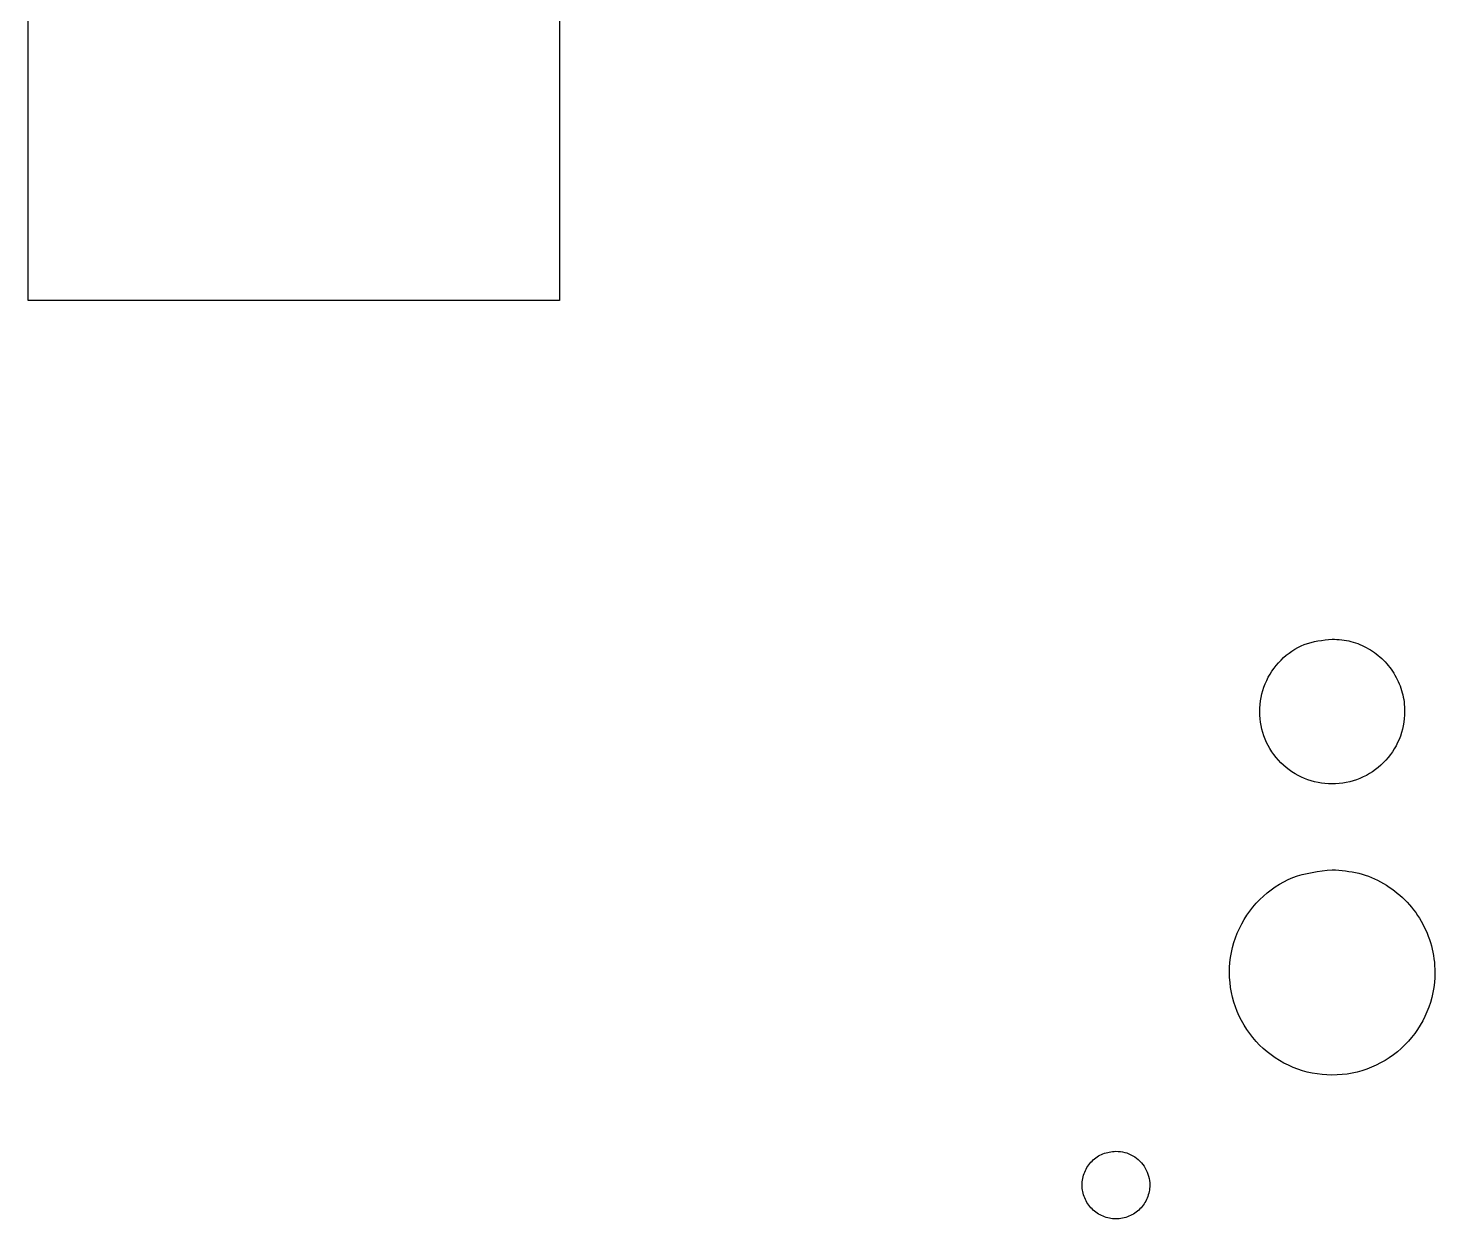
# Model space of a CAD drawing. Extents: x -2460 to 46339, y -15816 to 2995.
# Drawn here: x -1790 to 3800, y -8767 to -4036 of the extents above; entities that cross this region are included whole.
import ezdxf

# ---------------------------------------------------------------- set-up
doc = ezdxf.new("R2010")
doc.units = 0
doc.layers.add('Layer_1', color=7, linetype='CONTINUOUS')

msp = doc.modelspace()

# ---------------------------------------------------------------- linework, layer by layer
at = {"layer": 'Layer_1', "color": 7}
for points in [[(321.619868, 161.825672), (321.619868, -5118.148216), (-1790.380635, -5118.148216), (-1790.380635, 161.825672)], [(3391.594821, -6463.385881)], [(3391.594821, -7380.167945)], [(2532.375844, -8498.576618)]]:
    msp.add_lwpolyline(points, close=True, dxfattribs=at)
for points, knots in [([(3391.594821, -6463.385881), (3353.669921, -6467.762072), (3278.495462, -6476.436527), (3182.696861, -6542.979477), (3118.506856, -6638.122574), (3096.134358, -6751.457743), (3118.61189, -6864.4112), (3182.582325, -6960.400531), (3278.558592, -7024.367682), (3391.560468, -7046.845256), (3504.712393, -7024.475871), (3600.537966, -6960.273402), (3664.563006, -6864.521015), (3684.618122, -6763.898588), (3672.959777, -6675.998934), (3643.872141, -6605.752063), (3597.593262, -6545.323499), (3537.240692, -6499.3477), (3466.993248, -6469.129696), (3416.797149, -6465.305782), (3391.594821, -6463.385881)], [0, 0, 0, 0, 113.044788, 224.076554, 337.121342, 450.16613, 561.197896, 674.242684, 787.287471, 898.319238, 1011.364025, 1124.408813, 1235.440579, 1348.485367, 1423.876379, 1498.643504, 1574.034516, 1649.425528, 1724.192653, 1799.583665, 1799.583665, 1799.583665, 1799.583665]), ([(3391.594821, -7380.167945), (3337.867722, -7386.367567), (3231.37026, -7398.656414), (3095.655178, -7492.925869), (3004.71907, -7627.712318), (2973.024607, -7788.270945), (3004.867869, -7948.288811), (3095.492918, -8084.274095), (3231.459695, -8174.894491), (3391.546154, -8206.737814), (3551.845185, -8175.047759), (3687.598477, -8084.093995), (3778.300883, -7948.444382), (3806.712379, -7805.895526), (3790.196343, -7681.370652), (3748.988738, -7581.85396), (3683.426801, -7496.246578), (3597.927076, -7431.114004), (3498.409572, -7388.30504), (3427.298224, -7382.887813), (3391.594821, -7380.167945)], [0, 0, 0, 0, 160.147252, 317.442714, 477.589966, 637.737218, 795.032681, 955.179932, 1115.327184, 1272.622647, 1432.769899, 1592.91715, 1750.212613, 1910.359865, 2017.164111, 2123.084515, 2229.888761, 2336.693008, 2442.613411, 2549.417658, 2549.417658, 2549.417658, 2549.417658]), ([(2532.375844, -8498.576618), (2514.677526, -8500.618845), (2479.596048, -8504.666931), (2434.889954, -8535.720363), (2404.934565, -8580.120555), (2394.494047, -8633.010395), (2404.983581, -8685.722103), (2434.836504, -8730.517205), (2479.625509, -8760.368596), (2532.359813, -8770.858149), (2585.164139, -8760.419084), (2629.88282, -8730.457878), (2659.761226, -8685.77335), (2669.120297, -8638.816133), (2663.679726, -8597.796221), (2650.105472, -8565.014289), (2628.508623, -8536.814242), (2600.344039, -8515.358831), (2567.56184, -8501.25707), (2544.136952, -8499.472574), (2532.375844, -8498.576618)], [0, 0, 0, 0, 52.754329, 104.569246, 157.323575, 210.077905, 261.892822, 314.647151, 367.40148, 419.216397, 471.970726, 524.725055, 576.539973, 629.294302, 664.476837, 699.368225, 734.55076, 769.733296, 804.624683, 839.807219, 839.807219, 839.807219, 839.807219])]:
    msp.add_open_spline(points, degree=3, knots=knots, dxfattribs=at)

doc.saveas('drawing.dxf')
